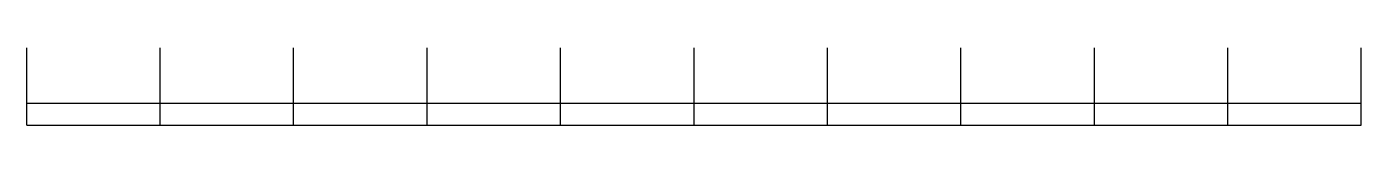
# Model space of a CAD drawing. Header units: metres. Extents: x 0 to 15, y -0.2 to 0.6.
import ezdxf

# ---------------------------------------------------------------- set-up
doc = ezdxf.new("R2010")
doc.units = ezdxf.units.M

msp = doc.modelspace()

# ---------------------------------------------------------------- linework, layer by layer
at = {"layer": 'C-CUADERNAS'}
for p, q in [((0, -0.25), (0, 0.625)), ((1.5, -0.25), (1.5, 0.625)), ((3, -0.25), (3, 0.625)), ((4.5, -0.25), (4.5, 0.625)), ((6, -0.25), (6, 0.625)), ((7.5, -0.25), (7.5, 0.625)), ((9, -0.25), (9, 0.625)), ((10.5, -0.25), (10.5, 0.625)), ((12, -0.25), (12, 0.625)), ((13.5, -0.25), (13.5, 0.625)), ((15, -0.25), (15, 0.625))]:
    msp.add_line(p, q, dxfattribs=at)
at = {"layer": 'C-CUBIERTA'}
msp.add_line((0, 0), (15, 0), dxfattribs=at)
at = {"layer": 'C-QUILLA'}
msp.add_line((0, -0.25), (15, -0.25), dxfattribs=at)

doc.saveas('drawing.dxf')
